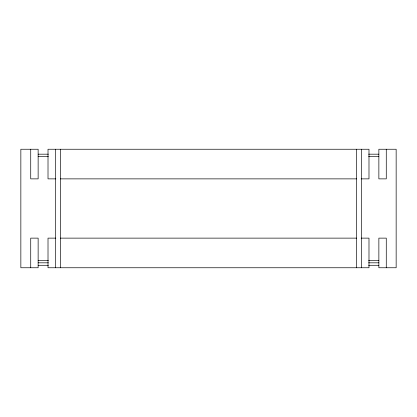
<?xml version="1.0" encoding="UTF-8"?>
<svg xmlns="http://www.w3.org/2000/svg" width="417" height="417" viewBox="0 0 417 417"><rect width="100%" height="100%" fill="white"/><g stroke="black" fill="none" stroke-linecap="round" stroke-linejoin="round"><path stroke-width="0.63" d="M38.135 154.181L48.377 154.181M368.623 154.181L378.865 154.181M38.135 156.651L48.377 156.651M368.623 156.651L378.865 156.651M55.821 178.872L48.012 178.872L48.012 149.244L368.988 149.244L368.988 178.872L361.179 178.872M60.382 178.872L356.618 178.872M55.821 238.128L48.012 238.128L48.012 267.756L368.988 267.756L368.988 238.128L361.179 238.128M60.382 238.128L356.618 238.128M38.135 260.349L48.377 260.349M368.623 260.349L378.865 260.349M38.135 262.819L48.377 262.819M368.623 262.819L378.865 262.819M38.135 265.29L48.377 265.29M368.623 265.29L378.865 265.29M386.272 149.244L386.272 178.872L378.865 178.872L378.865 149.244L396.15 149.244L396.15 267.756L378.865 267.756L378.865 238.128L386.272 238.128L386.272 267.756M361.581 149.244L361.581 267.756M356.644 149.244L356.644 267.756M60.356 149.244L60.356 267.756M55.419 149.244L55.419 267.756M30.728 149.244L30.728 178.872L38.135 178.872L38.135 149.244L20.85 149.244L20.85 267.756L38.135 267.756L38.135 238.128L30.728 238.128L30.728 267.756"/></g></svg>
